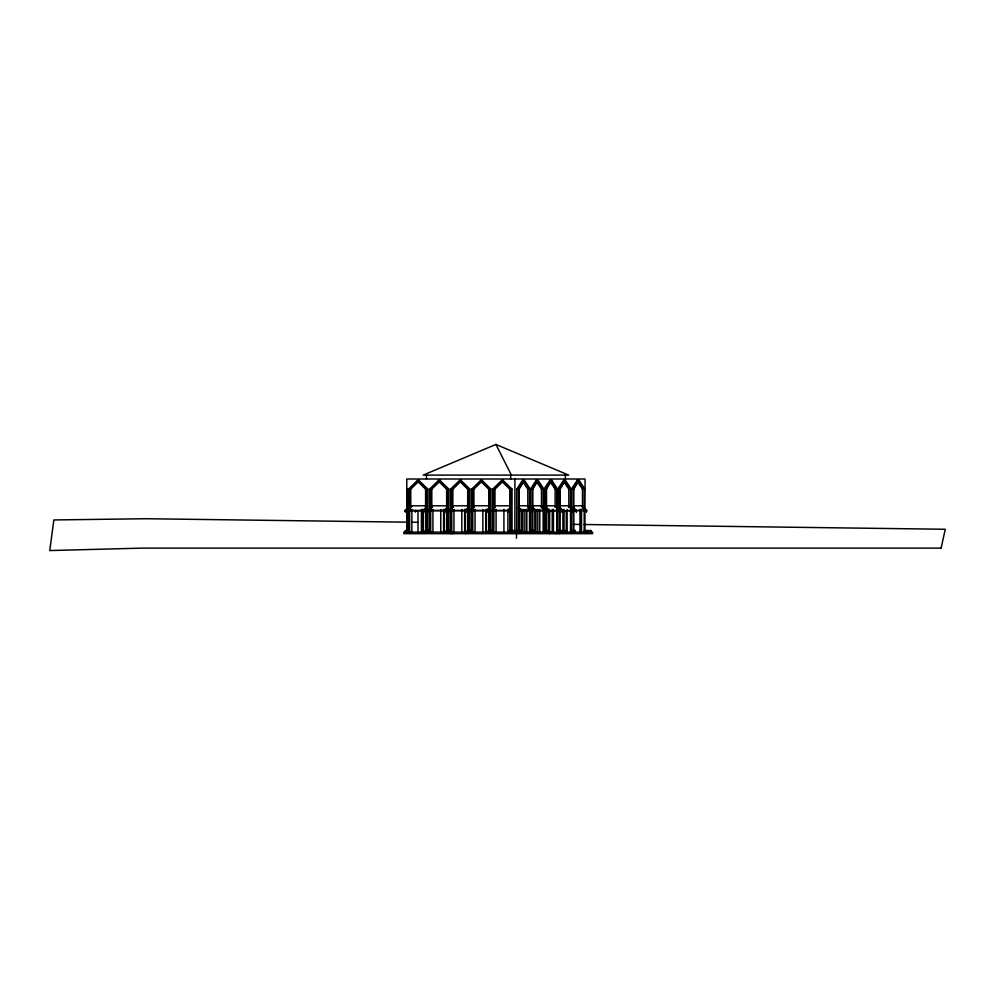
<?xml version="1.0" encoding="UTF-8"?>
<svg xmlns="http://www.w3.org/2000/svg" width="995" height="995" viewBox="0 0 995 995"><rect width="100%" height="100%" fill="white"/><g stroke="black" fill="none" stroke-linecap="round" stroke-linejoin="round"><path stroke-width="1.49" d="M408.099 511.816L408.037 510.41L410.786 505.796L426.718 505.796M408.385 511.816L411.047 506.343L410.985 507.438M410.699 507.438L410.786 505.796M426.631 507.438L423.746 511.816L426.034 506.952M424.032 511.816L423.969 510.41L405.176 510.41L405.263 511.816L407.54 508.532M429.156 511.816L429.094 510.41L431.842 505.796L447.775 505.796M429.43 511.816L432.091 506.343L430.698 506.343M431.755 507.438L431.842 505.796M432.041 507.438L432.091 506.343M446.917 508.731L444.802 511.816L447.091 506.952M445.088 511.816L445.026 510.41L429.094 510.41M450.2 511.816L450.15 510.41L452.899 505.796L468.832 505.796M450.486 511.816L453.148 506.343L451.755 506.343M452.8 507.438L452.899 505.796M453.086 507.438L453.148 506.343M467.961 508.731L465.847 511.816L468.135 506.952M466.133 511.816L466.083 510.41L450.15 510.41M471.257 511.816L471.195 510.41L473.943 505.796L488.433 505.796M471.543 511.816L471.605 510.721M473.943 505.796L474.142 507.438M489.018 508.731L486.903 511.816L489.192 506.952M487.189 511.816L487.127 510.41L471.195 510.41M492.6 511.33L492.251 510.41L495 505.796L509.477 505.796M492.6 511.816L495.249 506.343M494.913 507.438L495 505.796M510.074 508.731L507.96 511.816L510.248 506.952M508.246 511.816L508.184 510.41L492.251 510.41M415.524 510.41L415.599 511.816L415.512 510.721M941.133 548.108L945.25 529.265L584.202 524.502M527.723 507.438L531.915 511.816L532.002 510.41L521.654 510.41L521.567 511.816L521.666 510.721L518.656 507.438M533.009 509.39L535.235 511.816L535.322 510.41L545.67 510.41L545.583 511.816L541.292 506.343L543.183 506.343M559.252 511.816C559.041 507.587 542.71 514.651 549.004 510.721L545.994 507.438M572.909 511.816C572.71 507.587 556.379 514.651 562.66 510.721L559.663 507.438M574.19 510.721L586.664 510.41L582.436 505.796L573.568 505.796M427.825 530.609L427.825 489.154L418.721 480.237L417.614 480.237L417.614 481.344L418.721 481.344L410.761 489.154L410.761 506.343L408.161 510.721L424.094 510.721L426.034 507.438M423.746 511.816L425.574 508.731M447.091 507.438L445.138 510.721L429.206 510.721L431.805 506.343L431.805 489.154L439.778 481.344L438.671 481.344L438.671 480.237L439.778 480.237L448.882 489.154L448.882 530.609M444.802 511.816L446.631 508.731M468.147 507.438L466.195 510.721L450.262 510.721L452.862 506.343L452.862 489.154L460.834 481.344L459.727 481.344L459.727 480.237L460.834 480.237L469.938 489.154L469.938 530.609M465.847 511.816L467.687 508.731M489.204 507.438L487.251 510.721L471.319 510.721L473.918 506.343L473.918 489.154L481.878 481.344L480.772 481.344L472.774 489.154L472.812 532.114M486.903 511.816L488.732 508.731M493.868 532.114L493.868 489.154L501.828 481.344L502.935 481.344L494.975 489.154L494.975 506.343L492.363 510.721L508.296 510.721L510.248 507.438M492.314 511.816L494.142 508.731M507.96 511.816L509.788 508.731M516.728 530.609L516.728 489.154L522.649 480.237L524.353 480.237L530.26 489.154L530.26 532.114M517.475 489.154L518.955 486.928M520.422 484.702L522.649 481.344L524.353 481.344L529.527 489.154L529.527 532.114M519.179 530.596L519.179 489.154L524.353 480.237L518.445 489.154L518.445 530.559M543.929 532.114L543.929 489.154L538.021 480.237L536.305 480.237L530.397 489.154L530.397 530.609M533.357 485.809L535.571 482.463M532.847 530.596L532.847 489.154L538.021 480.237L532.101 489.154L532.064 532.114M557.598 532.114L557.598 489.154L551.678 480.237L549.974 480.237L544.066 489.154L544.066 530.609M544.8 489.154L549.974 481.344M546.516 530.596L546.516 489.154L551.678 480.237L545.77 489.154L545.733 532.114M557.735 489.154L563.643 480.237L565.347 480.237L571.267 489.154M559.215 488.047L560.695 485.809M562.163 483.582L563.643 481.344M560.061 530.609L560.185 489.154L565.347 480.237L559.439 489.154L559.302 532.636M575.098 484.702L577.311 481.344L582.485 489.154L584.923 489.154L579.015 480.237L577.311 480.237L571.404 489.154L571.267 532.114M572.137 489.154L573.617 486.928M573.841 530.596L573.841 489.154L579.015 480.237L573.108 489.154L573.108 530.559M405.176 510.41L407.714 507.637M407.353 508.532L405.537 510.721M405.263 511.816L407.676 509.39M415.425 511.816L415.86 511.33M408.51 532.636L408.51 489.154L417.614 480.237L426.718 489.154L426.718 530.559M418.721 480.237L409.617 489.154L409.654 532.114M429.566 532.114L429.566 489.154L438.671 480.237L447.775 489.154L447.775 530.559M439.778 480.237L430.673 489.154L430.698 532.114M450.623 532.114L450.623 489.154L459.727 480.237L468.832 489.154L468.832 530.559M460.834 480.237L451.73 489.154L451.755 533.681M471.667 532.114L471.667 489.154L480.772 480.237L481.878 480.237L490.983 489.154L490.983 530.609M492.724 532.114L492.724 489.154L501.828 480.237L502.935 480.237L512.039 489.154L512.039 530.609M495.92 444.442L423.161 475.1L568.68 475.1L495.92 444.442L511.405 475.1M577.311 481.344L579.015 481.344L584.189 489.154L584.189 532.114M407.651 489.154L406.918 489.154L406.918 530.609M408.51 489.154L410.761 489.154M417.614 481.344L425.586 489.154L427.825 489.154M429.566 489.154L431.805 489.154M438.671 481.344L446.631 489.154L448.882 489.154M450.623 489.154L452.862 489.154M459.727 481.344L467.687 489.154L469.938 489.154M471.667 489.154L473.918 489.154M489.876 530.559L489.876 489.154L480.772 480.237L480.772 481.344L488.744 489.154L490.983 489.154M492.724 489.154L494.975 489.154M510.933 530.559L510.933 489.154L501.828 480.237L501.828 481.344L509.788 489.154L512.039 489.154M516.728 489.154L519.179 489.154M522.649 481.344L527.81 489.154L532.847 489.154M537.051 482.463L541.479 489.154L546.516 489.154M550.72 482.463L555.148 489.154L560.185 489.154M564.389 482.463L568.817 489.154L573.841 489.154M518.905 505.796L527.773 505.796L532.002 510.41M532.574 505.796L541.442 505.796L545.67 510.41M546.243 505.796L555.098 505.796L559.339 510.41M559.899 505.796L568.767 505.796L572.996 510.41M410.761 506.343L411.868 506.343M425.586 506.343L426.693 506.343M446.631 506.343L447.738 506.343M472.812 506.343L474.205 506.343M493.868 506.343L494.975 506.343M527.81 489.154L527.81 506.343L529.527 506.343M554.961 506.343L556.852 506.343M558.655 506.343L558.469 489.154M570.521 506.343L568.63 506.343L568.717 507.438M582.436 505.796L584.189 506.343M558.755 507.438L558.431 505.796M573.667 510.41L586.664 510.41M535.148 510.721L545.484 510.721L541.479 506.343L541.479 489.154M559.153 510.721L548.817 510.721L545.807 507.438M572.822 510.721L562.486 510.721L559.476 507.438M574.015 509.39L576.428 511.816L573.145 507.438M586.304 510.721L586.577 511.816L582.386 507.438M565.123 530.559L566.702 530.559L566.702 532.114M584.339 530.559L591.167 530.559L591.167 532.114M451.755 532.114L403.821 532.114L403.821 533.681L592.572 533.681L592.572 532.114L556.852 532.114M941.133 548.121L142.061 548.121L49.75 550.558L53.867 519.95L146.178 518.731L407.129 522.176M411.781 522.238L417.999 522.313M573.331 524.365L581.092 524.464M420.711 483.296L426.693 489.154M582.299 506.343L586.49 510.721M582.572 507.438L586.577 511.816M573.792 507.637L576.329 510.41L576.242 511.816M573.307 508.408L576.428 511.816M559.277 506.716L562.66 510.41M559.451 508.408L562.76 511.816M545.608 506.716L548.991 510.41M545.969 508.408L549.091 511.816M545.782 508.408L548.904 511.816M545.583 511.816L541.566 507.438L541.442 505.796M532.785 507.637L535.322 510.41M532.138 507.438L535.335 510.721M533.196 509.39L535.422 511.816M527.81 506.343L531.827 510.721L521.479 510.721L518.47 507.438M527.624 506.343L531.728 511.816M531.915 511.816L527.91 507.438L527.773 505.796M519.116 507.637L521.654 510.41M518.631 508.408L521.753 511.816M518.457 508.408L521.567 511.816M577.311 480.237L582.373 487.886M565.347 481.344L570.521 489.154L570.521 532.114M563.643 480.237L569.55 489.154M551.678 481.344L556.852 489.154L556.852 533.681M549.974 480.237L552.511 484.055M554.203 486.605L555.882 489.154M538.021 481.344L543.183 489.154L543.183 532.114M536.305 480.237L538.842 484.055M522.649 480.237L527.711 487.886M572.635 510.721L572.734 511.816M568.767 505.796L568.904 507.438M558.966 510.721L559.066 511.816M555.098 505.796L555.235 507.438M541.292 506.343L541.392 507.438M590.694 530.559L590.694 532.636M586.64 530.559L586.64 532.636M584.923 532.636L585.072 479.005L406.781 479.005L406.781 530.596M584.749 530.559L584.749 532.114M582.485 489.154L582.485 506.343M581.515 509.378L581.515 532.114M580.781 509.378L580.781 532.114M579.973 509.378L579.973 532.114M575.284 532.114L575.284 530.559L571.08 530.559L571.08 532.114M574.812 530.559L574.812 532.636M572.971 530.559L572.971 532.636M568.817 489.154L568.817 506.343M567.113 509.378L567.113 532.114M566.267 510.634L566.267 532.114M565.359 475.1L565.359 479.005M564.041 509.378L564.041 532.114M562.909 509.415L562.909 532.114M561.615 532.114L561.615 530.559L557.411 530.559L557.411 532.114M561.143 530.559L561.143 532.636M559.7 532.114L559.7 533.681M555.148 489.154L555.148 506.343M555.148 533.681L555.148 532.114L452.837 532.114L452.862 533.681M553.444 509.378L553.444 532.114M552.225 509.378L552.225 532.163M549.638 509.415L549.638 532.163M549.352 532.114L549.352 533.681M548.506 509.378L548.506 532.114M547.947 532.114L547.947 530.559L543.743 530.559L543.743 532.114M545.633 530.559L545.633 532.636M539.775 509.378L539.775 532.114M537.822 509.415L537.822 532.163M535.969 509.415L535.969 532.163M534.837 509.378L534.837 532.163M534.278 532.114L534.278 530.559L530.074 530.559L530.074 532.114M531.964 530.559L531.964 532.636M526.84 509.415L526.84 532.114M526.106 509.378L526.106 532.114M524.154 509.415L524.154 532.163M522.3 509.415L522.3 532.163M521.169 509.378L521.169 532.114M520.621 532.114L520.621 530.559L509.353 530.559L509.353 532.114M520.149 530.559L520.149 532.636M516.48 532.114L516.48 538.258M516.181 530.559L516.082 532.636M514.888 479.005L514.888 530.646M510.696 475.1L510.696 479.005M509.788 489.154L509.826 532.636M507.898 509.378L507.898 532.163M503.918 509.415L503.918 532.163M496.082 509.378L496.082 532.114M493.01 532.114L493.01 530.559L488.296 530.559L488.296 532.114M491.717 530.559L491.717 532.114M491.617 530.559L491.617 532.636M488.744 489.154L488.769 532.636M486.443 509.378L486.443 532.163M485.709 509.415L485.709 532.163M482.861 509.415L482.861 532.163M475.025 509.378L475.025 532.114M471.953 532.114L471.953 530.559L467.252 530.559L467.252 532.114M470.56 530.559L470.56 532.636M467.687 489.154L467.712 532.636M465.847 532.114L465.847 533.681M465.399 509.378L465.399 532.163M464.653 509.415L464.653 532.163M461.804 509.415L461.804 532.163M453.969 509.378L453.969 532.114M450.897 532.114L450.897 530.559L446.195 530.559L446.195 532.114M449.914 532.114L449.914 533.681M449.616 530.559L449.616 532.114M449.504 530.559L449.504 532.636M446.668 532.636L446.631 489.154M444.342 509.378L444.342 532.163M443.596 509.415L443.596 532.163M440.76 509.415L440.76 532.163M432.924 509.378L432.924 532.114M429.852 532.114L429.852 530.559L425.139 530.559L425.139 532.114M428.559 530.559L428.459 532.636M426.482 475.1L426.482 479.005M425.586 489.154L425.611 532.636M423.285 509.378L423.273 532.114M422.539 509.378L422.539 532.114M421.407 509.378L421.407 532.114M417.999 510.646L417.999 532.138M411.868 509.378L411.868 532.114M408.796 532.114L408.796 530.559L405.226 530.559L405.226 532.114M407.502 530.559L407.502 532.114M407.403 530.559L407.403 532.636M405.699 530.559L405.699 532.636"/></g></svg>
